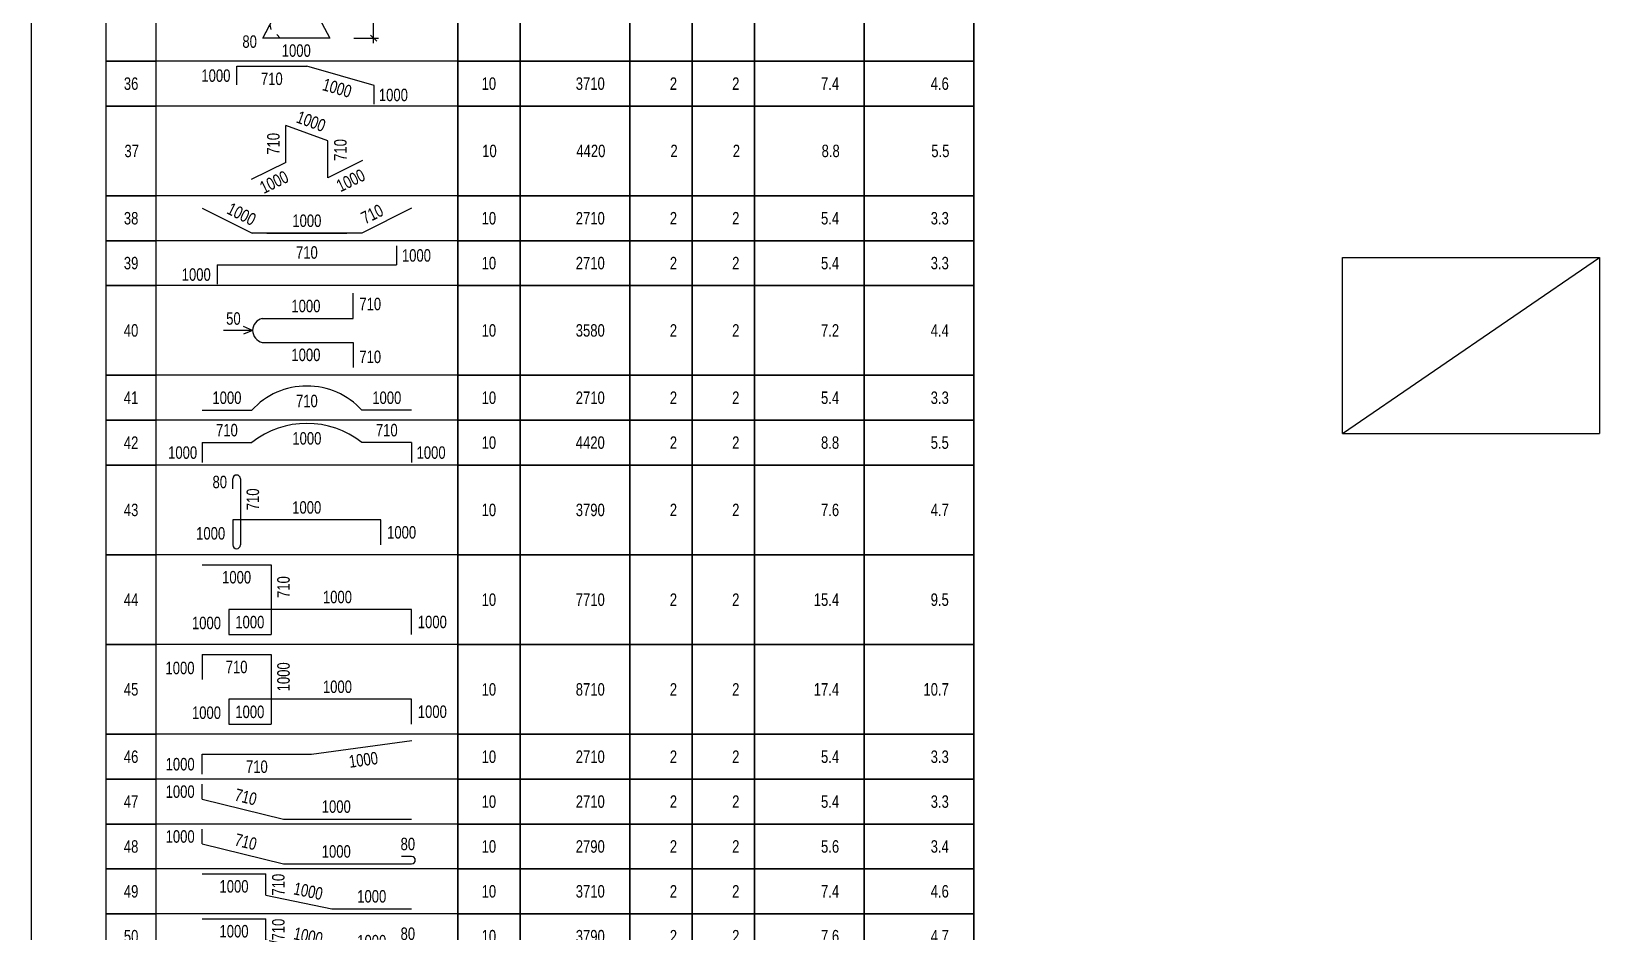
# Model space of a CAD drawing. Header units: millimetres. Extents: x -2123450 to -961021, y -260876 to 649159.
# Drawn here: x -1221121 to -1220806.5, y 631943.8 to 632124.4 of the extents above; entities that cross this region are included whole.
import ezdxf
from ezdxf.enums import TextEntityAlignment as Align

# ---------------------------------------------------------------- set-up
doc = ezdxf.new("R2010")
doc.units = ezdxf.units.MM
doc.header["$LTSCALE"] = 1000
doc.header["$MEASUREMENT"] = 0
doc.layers.get('0').update_dxf_attribs({"linetype": 'CONTINUOUS'})
for name, color, linetype in [('KCS_BORDER_TK', 2, 'CONTINUOUS'), ('KCS_DIM', 1, 'CONTINUOUS'), ('KCS_STEEL', 4, 'CONTINUOUS'), ('KCS_TEXT_TK', 2, 'CONTINUOUS'), ('KCS_THONGKE', 5, 'CONTINUOUS')]:
    doc.layers.add(name, color=color, linetype=linetype)
doc.styles.add('KCS_SMTEXT', font='arial.ttf', dxfattribs={"width": 0.7})

# ---------------------------------------------------------------- blocks, each defined once
blk = doc.blocks.new('TK_36')
at = {"layer": 'KCS_DIM'}
for p, q in [((49.69, 17.39), (54.63, 17.39)), ((53.64, 3.63), (53.64, 18.39)), ((49.69, 4.63), (54.63, 4.63))]:
    blk.add_line(p, q, dxfattribs=at)
at = {"layer": 'KCS_DIM', "color": 2}
for p, q in [((54.25, 16.77), (53.02, 18)), ((54.25, 4.02), (53.02, 5.25))]:
    blk.add_line(p, q, dxfattribs=at)
at = {"layer": 'KCS_STEEL'}
for p, q in [((31.41, 4.63), (38.09, 17.39)), ((38.09, 17.39), (44.86, 4.63)), ((31.41, 4.63), (32.79, 7.27)), ((32.79, 7.27), (33.05, 6.38)), ((34.88, 4.63), (31.41, 4.63)), ((44.86, 4.63), (31.41, 4.63)), ((34.88, 4.63), (34.25, 5.36))]:
    blk.add_line(p, q, dxfattribs=at)
at = {"layer": 'KCS_TEXT_TK'}
for p, q in [((-15, 0), (-15, 18)), ((0, 0), (0, 18)), ((10, 0), (10, 18)), ((70.5, 0), (70.5, 18)), ((83, 0), (83, 18)), ((105, 0), (105, 18)), ((117.5, 0), (117.5, 18)), ((130, 0), (130, 18)), ((152, 0), (152, 18)), ((174, 0), (174, 18))]:
    blk.add_line(p, q, dxfattribs=at)
at = {"layer": 'KCS_THONGKE'}
blk.add_line((174, 0), (0, 0), dxfattribs=at)
at = {"layer": 'KCS_TEXT_TK', "style": 'KCS_SMTEXT', "width": 0.75}
for rotation, p in [(62.3365, (32.54, 12.17)), (297.6635, (43.65, 12.17))]:
    blk.add_attdef('L2', text='', height=2.5, rotation=rotation, dxfattribs=at).set_placement(p, align=Align.MIDDLE)
for tag, p in [('SH', (5, 9)), ('DK', (76.75, 9)), ('L1', (38.14, 2.13))]:
    blk.add_attdef(tag, text='', height=2.5, dxfattribs=at).set_placement(p, align=Align.MIDDLE)
blk.add_attdef('H', text='', height=2.5, rotation=90, dxfattribs=at).set_placement((51.14, 11.01), align=Align.MIDDLE_CENTER)
for tag, p in [('DAI', (100, 9)), ('SL1', (114.5, 9)), ('SLA', (127, 9)), ('DT', (147, 9)), ('TL', (169, 9)), ('M', (30.23, 3.93))]:
    blk.add_attdef(tag, text='', height=2.5, dxfattribs=at).set_placement(p, align=Align.MIDDLE_RIGHT)
blk = doc.blocks.new('TK_37')
at = {"layer": 'KCS_STEEL'}
for p, q in [((26.19, 7.97), (40.25, 7.97)), ((26.19, 4.25), (26.19, 7.97)), ((53.76, 4.09), (40.25, 7.97)), ((53.76, 0.37), (53.76, 4.09))]:
    blk.add_line(p, q, dxfattribs=at)
at = {"layer": 'KCS_TEXT_TK'}
for p, q in [((-15, 0), (-15, 9)), ((0, 0), (0, 9)), ((10, 0), (10, 9)), ((70.5, 0), (70.5, 9)), ((83, 0), (83, 9)), ((105, 0), (105, 9)), ((117.5, 0), (117.5, 9)), ((130, 0), (130, 9)), ((152, 0), (152, 9)), ((174, 0), (174, 9))]:
    blk.add_line(p, q, dxfattribs=at)
at = {"layer": 'KCS_THONGKE'}
blk.add_line((174, 0), (0, 0), dxfattribs=at)
at = {"layer": 'KCS_TEXT_TK', "style": 'KCS_SMTEXT', "width": 0.75}
for tag, p in [('L1', (24.92, 6.11)), ('DAI', (100, 4.5)), ('SL1', (114.5, 4.5)), ('SLA', (127, 4.5)), ('DT', (147, 4.5)), ('TL', (169, 4.5))]:
    blk.add_attdef(tag, text='', height=2.5, dxfattribs=at).set_placement(p, align=Align.MIDDLE_RIGHT)
for tag, rotation, p in [('L2', 360, (33.22, 5.47)), ('L3', 343.9686, (46.32, 3.63))]:
    blk.add_attdef(tag, text='', height=2.5, rotation=rotation, dxfattribs=at).set_placement(p, align=Align.MIDDLE)
for tag, p in [('SH', (5, 4.5)), ('DK', (76.75, 4.5))]:
    blk.add_attdef(tag, text='', height=2.5, dxfattribs=at).set_placement(p, align=Align.MIDDLE)
blk.add_attdef('L4', text='', height=2.5, dxfattribs=at).set_placement((54.69, 2.23), align=Align.MIDDLE_LEFT)
blk = doc.blocks.new('TK_38')
at = {"layer": 'KCS_STEEL'}
for p, q in [((36.03, 6.71), (36.03, 14.13)), ((44.47, 11.05), (36.03, 14.13)), ((44.47, 3.63), (44.47, 11.05)), ((36.03, 6.71), (29.09, 3.29)), ((51.41, 7.05), (44.47, 3.63))]:
    blk.add_line(p, q, dxfattribs=at)
at = {"layer": 'KCS_TEXT_TK'}
for p, q in [((-15, 0), (-15, 18)), ((0, 0), (0, 18)), ((10, 0), (10, 18)), ((70.5, 0), (70.5, 18)), ((83, 0), (83, 18)), ((105, 0), (105, 18)), ((117.5, 0), (117.5, 18)), ((130, 0), (130, 18)), ((152, 0), (152, 18)), ((174, 0), (174, 18))]:
    blk.add_line(p, q, dxfattribs=at)
at = {"layer": 'KCS_THONGKE'}
blk.add_line((174, 0), (0, 0), dxfattribs=at)
at = {"layer": 'KCS_TEXT_TK', "style": 'KCS_SMTEXT', "width": 0.75}
for tag, rotation, p in [('L3', 339.9293, (41.11, 14.94)), ('L2', 90, (33.53, 10.42)), ('L2', 90, (46.97, 9.19)), ('L1', 26.2498, (33.67, 2.76)), ('L1', 26.2498, (49.04, 3.1))]:
    blk.add_attdef(tag, text='', height=2.5, rotation=rotation, dxfattribs=at).set_placement(p, align=Align.MIDDLE)
for tag, p in [('SH', (5.12, 9)), ('DK', (76.87, 9))]:
    blk.add_attdef(tag, text='', height=2.5, dxfattribs=at).set_placement(p, align=Align.MIDDLE)
for tag, p in [('DAI', (100.12, 9)), ('SL1', (114.62, 9)), ('SLA', (127.12, 9)), ('DT', (147.12, 9)), ('TL', (169.12, 9))]:
    blk.add_attdef(tag, text='', height=2.5, dxfattribs=at).set_placement(p, align=Align.MIDDLE_RIGHT)
blk = doc.blocks.new('TK_39')
at = {"layer": 'KCS_STEEL'}
for p, q in [((19.25, 6.5), (29.25, 1.5)), ((61.25, 6.5), (51.25, 1.5)), ((51.25, 1.5), (29.25, 1.5)), ((32.25, 1.5), (48.25, 1.5))]:
    blk.add_line(p, q, dxfattribs=at)
at = {"layer": 'KCS_TEXT_TK'}
for p, q in [((-15, 0), (-15, 9)), ((0, 0), (0, 9)), ((10, 0), (10, 9)), ((70.5, 0), (70.5, 9)), ((83, 0), (83, 9)), ((105, 0), (105, 9)), ((117.5, 0), (117.5, 9)), ((130, 0), (130, 9)), ((152, 0), (152, 9)), ((174, 0), (174, 9))]:
    blk.add_line(p, q, dxfattribs=at)
at = {"layer": 'KCS_THONGKE'}
blk.add_line((174, 0), (0, 0), dxfattribs=at)
at = {"layer": 'KCS_TEXT_TK', "style": 'KCS_SMTEXT', "width": 0.75}
for tag, rotation, p in [('L1', 333.4352, (27.16, 5.34)), ('L3', 26.5648, (53.35, 5.34))]:
    blk.add_attdef(tag, text='', height=2.5, rotation=rotation, dxfattribs=at).set_placement(p, align=Align.MIDDLE)
for tag, p in [('SH', (5, 4.5)), ('L2', (40.34, 4)), ('DK', (76.75, 4.5))]:
    blk.add_attdef(tag, text='', height=2.5, dxfattribs=at).set_placement(p, align=Align.MIDDLE)
for tag, p in [('DAI', (100, 4.5)), ('SL1', (114.5, 4.5)), ('SLA', (127, 4.5)), ('DT', (147, 4.5)), ('TL', (169, 4.5))]:
    blk.add_attdef(tag, text='', height=2.5, dxfattribs=at).set_placement(p, align=Align.MIDDLE_RIGHT)
blk = doc.blocks.new('TK_40')
at = {"layer": 'KCS_STEEL'}
for p, q in [((58.25, 7.96), (58.25, 4.13)), ((22.25, 4.13), (58.25, 4.13)), ((22.25, 4.13), (22.25, 0.3))]:
    blk.add_line(p, q, dxfattribs=at)
at = {"layer": 'KCS_TEXT_TK'}
for p, q in [((-15, 0), (-15, 9)), ((0, 0), (0, 9)), ((10, 0), (10, 9)), ((70.5, 0), (70.5, 9)), ((83, 0), (83, 9)), ((105, 0), (105, 9)), ((117.5, 0), (117.5, 9)), ((130, 0), (130, 9)), ((152, 0), (152, 9)), ((174, 0), (174, 9))]:
    blk.add_line(p, q, dxfattribs=at)
at = {"layer": 'KCS_THONGKE'}
blk.add_line((174, 0), (0, 0), dxfattribs=at)
at = {"layer": 'KCS_TEXT_TK', "style": 'KCS_SMTEXT', "width": 0.75}
for tag, p in [('L2', (40.25, 6.63)), ('SH', (5, 4.5)), ('DK', (76.75, 4.5))]:
    blk.add_attdef(tag, text='', height=2.5, dxfattribs=at).set_placement(p, align=Align.MIDDLE)
blk.add_attdef('L3', text='', height=2.5, dxfattribs=at).set_placement((59.31, 6.04), align=Align.MIDDLE_LEFT)
for tag, p in [('L1', (20.98, 2.21)), ('DAI', (100, 4.5)), ('SL1', (114.5, 4.5)), ('SLA', (127, 4.5)), ('DT', (147, 4.5)), ('TL', (169, 4.5))]:
    blk.add_attdef(tag, text='', height=2.5, dxfattribs=at).set_placement(p, align=Align.MIDDLE_RIGHT)
blk = doc.blocks.new('TK_41')
at = {"layer": 'KCS_DIM'}
for q in [(27.55, 9.76), (23.56, 9), (27.55, 8.24)]:
    blk.add_line((29.37, 9), q, dxfattribs=at)
at = {"layer": 'KCS_STEEL'}
for p, q in [((49.56, 11.4), (49.56, 16.46)), ((31.31, 11.4), (49.56, 11.4)), ((31.31, 6.6), (49.56, 6.6)), ((49.56, 6.6), (49.56, 1.54))]:
    blk.add_line(p, q, dxfattribs=at)
blk.add_arc((31.83, 9), 2.45, 102.1388, 257.8612, dxfattribs=at)
at = {"layer": 'KCS_TEXT_TK'}
for p, q in [((-15, 0), (-15, 18)), ((0, 0), (0, 18)), ((10, 0), (10, 18)), ((70.5, 0), (70.5, 18)), ((83, 0), (83, 18)), ((105, 0), (105, 18)), ((117.5, 0), (117.5, 18)), ((130, 0), (130, 18)), ((152, 0), (152, 18)), ((174, 0), (174, 18))]:
    blk.add_line(p, q, dxfattribs=at)
at = {"layer": 'KCS_THONGKE'}
blk.add_line((174, 0), (0, 0), dxfattribs=at)
at = {"layer": 'KCS_TEXT_TK', "style": 'KCS_SMTEXT', "width": 0.75}
for tag, p in [('R', (25.52, 11.39)), ('L1', (40.06, 13.9)), ('SH', (5, 9)), ('DK', (76.75, 9)), ('L1', (40.06, 4.1))]:
    blk.add_attdef(tag, text='', height=2.5, dxfattribs=at).set_placement(p, align=Align.MIDDLE)
for p in [(50.77, 14.3), (50.77, 3.7)]:
    blk.add_attdef('L2', text='', height=2.5, dxfattribs=at).set_placement(p, align=Align.MIDDLE_LEFT)
for tag, p in [('DAI', (100, 9)), ('SL1', (114.5, 9)), ('SLA', (127, 9)), ('DT', (147, 9)), ('TL', (169, 9))]:
    blk.add_attdef(tag, text='', height=2.5, dxfattribs=at).set_placement(p, align=Align.MIDDLE_RIGHT)
blk = doc.blocks.new('TK_42')
at = {"layer": 'KCS_STEEL'}
for p, q in [((19.25, 2), (29.2, 2)), ((61.25, 2), (51.3, 2))]:
    blk.add_line(p, q, dxfattribs=at)
blk.add_arc((40.25, -8.17), 15.02, 42.6248, 137.3752, dxfattribs=at)
at = {"layer": 'KCS_TEXT_TK'}
for p, q in [((-15, 0), (-15, 9)), ((0, 0), (0, 9)), ((10, 0), (10, 9)), ((70.5, 0), (70.5, 9)), ((83, 0), (83, 9)), ((105, 0), (105, 9)), ((117.5, 0), (117.5, 9)), ((130, 0), (130, 9)), ((152, 0), (152, 9)), ((174, 0), (174, 9))]:
    blk.add_line(p, q, dxfattribs=at)
at = {"layer": 'KCS_THONGKE'}
blk.add_line((174, 0), (0, 0), dxfattribs=at)
at = {"layer": 'KCS_TEXT_TK', "style": 'KCS_SMTEXT', "width": 0.75}
for tag, p in [('SH', (5, 4.5)), ('L1', (24.22, 4.5)), ('L2', (40.25, 3.85)), ('L1', (56.28, 4.5)), ('DK', (76.75, 4.5))]:
    blk.add_attdef(tag, text='', height=2.5, dxfattribs=at).set_placement(p, align=Align.MIDDLE)
for tag, p in [('DAI', (100, 4.5)), ('SL1', (114.5, 4.5)), ('SLA', (127, 4.5)), ('DT', (147, 4.5)), ('TL', (169, 4.5))]:
    blk.add_attdef(tag, text='', height=2.5, dxfattribs=at).set_placement(p, align=Align.MIDDLE_RIGHT)
blk = doc.blocks.new('TK_43')
at = {"layer": 'KCS_STEEL'}
for p, q in [((19.25, 4.5), (29.2, 4.5)), ((19.25, 4.5), (19.25, 0.5)), ((61.25, 4.5), (51.3, 4.5)), ((61.25, 4.5), (61.25, 0.5))]:
    blk.add_line(p, q, dxfattribs=at)
blk.add_arc((40.25, -9.45), 17.8, 51.5992, 128.4008, dxfattribs=at)
at = {"layer": 'KCS_TEXT_TK'}
for p, q in [((-15, 0), (-15, 9)), ((0, 0), (0, 9)), ((10, 0), (10, 9)), ((70.5, 0), (70.5, 9)), ((83, 0), (83, 9)), ((105, 0), (105, 9)), ((117.5, 0), (117.5, 9)), ((130, 0), (130, 9)), ((152, 0), (152, 9)), ((174, 0), (174, 9))]:
    blk.add_line(p, q, dxfattribs=at)
at = {"layer": 'KCS_THONGKE'}
blk.add_line((174, 0), (0, 0), dxfattribs=at)
at = {"layer": 'KCS_TEXT_TK', "style": 'KCS_SMTEXT', "width": 0.75}
for tag, p in [('L2', (24.22, 7)), ('L3', (40.25, 5.35)), ('L2', (56.28, 7)), ('SH', (5, 4.5)), ('DK', (76.75, 4.5))]:
    blk.add_attdef(tag, text='', height=2.5, dxfattribs=at).set_placement(p, align=Align.MIDDLE)
for tag, p in [('L1', (18.25, 2.5)), ('DAI', (100, 4.5)), ('SL1', (114.5, 4.5)), ('SLA', (127, 4.5)), ('DT', (147, 4.5)), ('TL', (169, 4.5))]:
    blk.add_attdef(tag, text='', height=2.5, dxfattribs=at).set_placement(p, align=Align.MIDDLE_RIGHT)
blk.add_attdef('L1', text='', height=2.5, dxfattribs=at).set_placement((62.25, 2.5), align=Align.MIDDLE_LEFT)
blk = doc.blocks.new('TK_44')
at = {"layer": 'KCS_STEEL'}
for p, q in [((25.41, 13.25), (25.41, 15.25)), ((26.91, 15.25), (26.91, 1.97)), ((55.09, 7), (25.41, 7)), ((25.41, 7), (25.41, 1.97)), ((55.09, 2), (55.09, 7))]:
    blk.add_line(p, q, dxfattribs=at)
for centre, start, end in [((26.16, 15.25), 0, 180), ((26.16, 1.97), 180, 0)]:
    blk.add_arc(centre, 0.75, start, end, dxfattribs=at)
at = {"layer": 'KCS_TEXT_TK'}
for p, q in [((-15, 0), (-15, 18)), ((0, 0), (0, 18)), ((10, 0), (10, 18)), ((70.5, 0), (70.5, 18)), ((83, 0), (83, 18)), ((105, 0), (105, 18)), ((117.5, 0), (117.5, 18)), ((130, 0), (130, 18)), ((152, 0), (152, 18)), ((174, 0), (174, 18))]:
    blk.add_line(p, q, dxfattribs=at)
at = {"layer": 'KCS_THONGKE'}
blk.add_line((174, 0), (0, 0), dxfattribs=at)
at = {"layer": 'KCS_TEXT_TK', "style": 'KCS_SMTEXT', "width": 0.75}
for tag, p in [('M', (24.24, 14.6)), ('DAI', (100, 9)), ('SL1', (114.5, 9)), ('SLA', (127, 9)), ('DT', (147, 9)), ('TL', (169, 9)), ('L1', (23.87, 4.3))]:
    blk.add_attdef(tag, text='', height=2.5, dxfattribs=at).set_placement(p, align=Align.MIDDLE_RIGHT)
for tag, p in [('SH', (5, 9)), ('L3', (40.22, 9.5)), ('DK', (76.75, 9))]:
    blk.add_attdef(tag, text='', height=2.5, dxfattribs=at).set_placement(p, align=Align.MIDDLE)
blk.add_attdef('L2', text='', height=2.5, rotation=90, dxfattribs=at).set_placement((29.41, 11.12), align=Align.MIDDLE)
blk.add_attdef('L4', text='', height=2.5, dxfattribs=at).set_placement((56.34, 4.5), align=Align.MIDDLE_LEFT)
blk = doc.blocks.new('TK_45')
at = {"layer": 'KCS_STEEL'}
for p, q in [((19.25, 16), (33.06, 16)), ((33.06, 16), (33.06, 2)), ((61.25, 7.03), (24.57, 7.03)), ((24.57, 7.03), (24.57, 2)), ((61.25, 2.03), (61.25, 7.03)), ((24.57, 2), (33.06, 2))]:
    blk.add_line(p, q, dxfattribs=at)
at = {"layer": 'KCS_TEXT_TK'}
for p, q in [((-15, 0), (-15, 18)), ((0, 0), (0, 18)), ((10, 0), (10, 18)), ((70.5, 0), (70.5, 18)), ((83, 0), (83, 18)), ((105, 0), (105, 18)), ((117.5, 0), (117.5, 18)), ((130, 0), (130, 18)), ((152, 0), (152, 18)), ((174, 0), (174, 18))]:
    blk.add_line(p, q, dxfattribs=at)
at = {"layer": 'KCS_THONGKE'}
blk.add_line((174, 0), (0, 0), dxfattribs=at)
at = {"layer": 'KCS_TEXT_TK', "style": 'KCS_SMTEXT', "width": 0.75}
for tag, p in [('L1', (26.16, 13.5)), ('SH', (5, 9)), ('L5', (46.38, 9.53)), ('DK', (76.75, 9)), ('L4', (28.81, 4.5))]:
    blk.add_attdef(tag, text='', height=2.5, dxfattribs=at).set_placement(p, align=Align.MIDDLE)
blk.add_attdef('L2', text='', height=2.5, rotation=90, dxfattribs=at).set_placement((35.56, 11.52), align=Align.MIDDLE)
for tag, p in [('DAI', (100, 9)), ('SL1', (114.5, 9)), ('SLA', (127, 9)), ('DT', (147, 9)), ('TL', (169, 9)), ('L3', (23.03, 4.33))]:
    blk.add_attdef(tag, text='', height=2.5, dxfattribs=at).set_placement(p, align=Align.MIDDLE_RIGHT)
blk.add_attdef('L6', text='', height=2.5, dxfattribs=at).set_placement((62.5, 4.53), align=Align.MIDDLE_LEFT)
blk = doc.blocks.new('TK_46')
at = {"layer": 'KCS_STEEL'}
for p, q in [((19.25, 16), (19.25, 10.97)), ((19.25, 16), (33.06, 16)), ((33.06, 16), (33.06, 2)), ((61.25, 7.03), (24.57, 7.03)), ((24.57, 7.03), (24.57, 2)), ((61.25, 2.03), (61.25, 7.03)), ((24.57, 2), (33.06, 2))]:
    blk.add_line(p, q, dxfattribs=at)
at = {"layer": 'KCS_TEXT_TK'}
for p, q in [((-15, 0), (-15, 18)), ((0, 0), (0, 18)), ((10, 0), (10, 18)), ((70.5, 0), (70.5, 18)), ((83, 0), (83, 18)), ((105, 0), (105, 18)), ((117.5, 0), (117.5, 18)), ((130, 0), (130, 18)), ((152, 0), (152, 18)), ((174, 0), (174, 18))]:
    blk.add_line(p, q, dxfattribs=at)
at = {"layer": 'KCS_THONGKE'}
blk.add_line((174, 0), (0, 0), dxfattribs=at)
at = {"layer": 'KCS_TEXT_TK', "style": 'KCS_SMTEXT', "width": 0.75}
for tag, p in [('L1', (17.72, 13.3)), ('DAI', (100, 9)), ('SL1', (114.5, 9)), ('SLA', (127, 9)), ('DT', (147, 9)), ('TL', (169, 9)), ('L4', (23.03, 4.33))]:
    blk.add_attdef(tag, text='', height=2.5, dxfattribs=at).set_placement(p, align=Align.MIDDLE_RIGHT)
for tag, p in [('L2', (26.16, 13.5)), ('SH', (5, 9)), ('L6', (46.38, 9.53)), ('DK', (76.75, 9)), ('L5', (28.81, 4.5))]:
    blk.add_attdef(tag, text='', height=2.5, dxfattribs=at).set_placement(p, align=Align.MIDDLE)
blk.add_attdef('L3', text='', height=2.5, rotation=90, dxfattribs=at).set_placement((35.56, 11.52), align=Align.MIDDLE)
blk.add_attdef('L7', text='', height=2.5, dxfattribs=at).set_placement((62.5, 4.53), align=Align.MIDDLE_LEFT)
blk = doc.blocks.new('TK_47')
at = {"layer": 'KCS_STEEL'}
for p, q in [((41.19, 5), (61.31, 7.76)), ((19.25, 5), (41.19, 5)), ((19.25, 1), (19.25, 5))]:
    blk.add_line(p, q, dxfattribs=at)
at = {"layer": 'KCS_TEXT_TK'}
for p, q in [((-15, 0), (-15, 9)), ((0, 0), (0, 9)), ((10, 0), (10, 9)), ((70.5, 0), (70.5, 9)), ((83, 0), (83, 9)), ((105, 0), (105, 9)), ((117.5, 0), (117.5, 9)), ((130, 0), (130, 9)), ((152, 0), (152, 9)), ((174, 0), (174, 9))]:
    blk.add_line(p, q, dxfattribs=at)
at = {"layer": 'KCS_THONGKE'}
blk.add_line((174, 0), (0, 0), dxfattribs=at)
at = {"layer": 'KCS_TEXT_TK', "style": 'KCS_SMTEXT', "width": 0.75}
for tag, p in [('SH', (5, 4.5)), ('L2', (30.22, 2.5)), ('DK', (76.75, 4.5))]:
    blk.add_attdef(tag, text='', height=2.5, dxfattribs=at).set_placement(p, align=Align.MIDDLE)
for tag, p in [('L1', (17.75, 3)), ('DAI', (100, 4.5)), ('SL1', (114.5, 4.5)), ('SLA', (127, 4.5)), ('DT', (147, 4.5)), ('TL', (169, 4.5))]:
    blk.add_attdef(tag, text='', height=2.5, dxfattribs=at).set_placement(p, align=Align.MIDDLE_RIGHT)
blk.add_attdef('L3', text='', height=2.5, rotation=7.8123, dxfattribs=at).set_placement((51.59, 3.9), align=Align.MIDDLE)
blk = doc.blocks.new('TK_48')
at = {"layer": 'KCS_STEEL'}
for p, q in [((19.25, 5), (19.25, 8)), ((19.25, 5), (35.58, 1)), ((35.58, 1), (61.25, 1))]:
    blk.add_line(p, q, dxfattribs=at)
at = {"layer": 'KCS_TEXT_TK'}
for p, q in [((-15, 0), (-15, 9)), ((0, 0), (0, 9)), ((10, 0), (10, 9)), ((70.5, 0), (70.5, 9)), ((83, 0), (83, 9)), ((105, 0), (105, 9)), ((117.5, 0), (117.5, 9)), ((130, 0), (130, 9)), ((152, 0), (152, 9)), ((174, 0), (174, 9))]:
    blk.add_line(p, q, dxfattribs=at)
at = {"layer": 'KCS_THONGKE'}
blk.add_line((174, 0), (0, 0), dxfattribs=at)
at = {"layer": 'KCS_TEXT_TK', "style": 'KCS_SMTEXT', "width": 0.75}
for tag, p in [('L1', (17.75, 6.5)), ('DAI', (100, 4.5)), ('SL1', (114.5, 4.5)), ('SLA', (127, 4.5)), ('DT', (147, 4.5)), ('TL', (169, 4.5))]:
    blk.add_attdef(tag, text='', height=2.5, dxfattribs=at).set_placement(p, align=Align.MIDDLE_RIGHT)
blk.add_attdef('L2', text='', height=2.5, rotation=346.2404, dxfattribs=at).set_placement((28.01, 5.43), align=Align.MIDDLE)
for tag, p in [('SH', (5, 4.5)), ('L3', (46.15, 3.5)), ('DK', (76.75, 4.5))]:
    blk.add_attdef(tag, text='', height=2.5, dxfattribs=at).set_placement(p, align=Align.MIDDLE)
blk = doc.blocks.new('TK_49')
at = {"layer": 'KCS_STEEL'}
for p, q in [((19.25, 5), (19.25, 8)), ((19.25, 5), (35.58, 1)), ((35.58, 1), (61.25, 1)), ((61.25, 2.5), (59.25, 2.5))]:
    blk.add_line(p, q, dxfattribs=at)
blk.add_arc((61.25, 1.75), 0.75, 270, 90, dxfattribs=at)
at = {"layer": 'KCS_TEXT_TK'}
for p, q in [((-15, 0), (-15, 9)), ((0, 0), (0, 9)), ((10, 0), (10, 9)), ((70.5, 0), (70.5, 9)), ((83, 0), (83, 9)), ((105, 0), (105, 9)), ((117.5, 0), (117.5, 9)), ((130, 0), (130, 9)), ((152, 0), (152, 9)), ((174, 0), (174, 9))]:
    blk.add_line(p, q, dxfattribs=at)
at = {"layer": 'KCS_THONGKE'}
blk.add_line((174, 0), (0, 0), dxfattribs=at)
at = {"layer": 'KCS_TEXT_TK', "style": 'KCS_SMTEXT', "width": 0.75}
for tag, p in [('L1', (17.75, 6.5)), ('DAI', (100, 4.5)), ('SL1', (114.5, 4.5)), ('SLA', (127, 4.5)), ('DT', (147, 4.5)), ('TL', (169, 4.5))]:
    blk.add_attdef(tag, text='', height=2.5, dxfattribs=at).set_placement(p, align=Align.MIDDLE_RIGHT)
blk.add_attdef('L2', text='', height=2.5, rotation=346.2404, dxfattribs=at).set_placement((28.01, 5.43), align=Align.MIDDLE)
for tag, p in [('SH', (5, 4.5)), ('L3', (46.15, 3.5)), ('M', (60.5, 5)), ('DK', (76.75, 4.5))]:
    blk.add_attdef(tag, text='', height=2.5, dxfattribs=at).set_placement(p, align=Align.MIDDLE)
blk = doc.blocks.new('TK_50')
at = {"layer": 'KCS_STEEL'}
for p, q in [((19.25, 8), (32.04, 8)), ((32.04, 3.76), (32.04, 8)), ((32.04, 3.76), (45.28, 1)), ((45.28, 1), (61.25, 1))]:
    blk.add_line(p, q, dxfattribs=at)
at = {"layer": 'KCS_TEXT_TK'}
for p, q in [((-15, 0), (-15, 9)), ((0, 0), (0, 9)), ((10, 0), (10, 9)), ((70.5, 0), (70.5, 9)), ((83, 0), (83, 9)), ((105, 0), (105, 9)), ((117.5, 0), (117.5, 9)), ((130, 0), (130, 9)), ((152, 0), (152, 9)), ((174, 0), (174, 9))]:
    blk.add_line(p, q, dxfattribs=at)
at = {"layer": 'KCS_THONGKE'}
blk.add_line((174, 0), (0, 0), dxfattribs=at)
at = {"layer": 'KCS_TEXT_TK', "style": 'KCS_SMTEXT', "width": 0.75}
for tag, p in [('L1', (25.64, 5.5)), ('SH', (5, 4.5)), ('L4', (53.26, 3.5)), ('DK', (76.75, 4.5))]:
    blk.add_attdef(tag, text='', height=2.5, dxfattribs=at).set_placement(p, align=Align.MIDDLE)
blk.add_attdef('L2', text='', height=2.5, rotation=90, dxfattribs=at).set_placement((34.52, 5.83), align=Align.MIDDLE)
blk.add_attdef('L3', text='', height=2.5, rotation=348.2096, dxfattribs=at).set_placement((37.68, 5.14), align=Align.MIDDLE_LEFT)
for tag, p in [('DAI', (100, 4.5)), ('SL1', (114.5, 4.5)), ('SLA', (127, 4.5)), ('DT', (147, 4.5)), ('TL', (169, 4.5))]:
    blk.add_attdef(tag, text='', height=2.5, dxfattribs=at).set_placement(p, align=Align.MIDDLE_RIGHT)
blk = doc.blocks.new('TK_51')
at = {"layer": 'KCS_STEEL'}
for p, q in [((19.25, 8), (32.04, 8)), ((32.04, 3.76), (32.04, 8)), ((32.04, 3.76), (45.28, 1)), ((45.28, 1), (61.25, 1)), ((61.25, 2.5), (59.25, 2.5))]:
    blk.add_line(p, q, dxfattribs=at)
blk.add_arc((61.25, 1.75), 0.75, 270, 90, dxfattribs=at)
at = {"layer": 'KCS_TEXT_TK'}
for p, q in [((-15, 0), (-15, 9)), ((0, 0), (0, 9)), ((10, 0), (10, 9)), ((70.5, 0), (70.5, 9)), ((83, 0), (83, 9)), ((105, 0), (105, 9)), ((117.5, 0), (117.5, 9)), ((130, 0), (130, 9)), ((152, 0), (152, 9)), ((174, 0), (174, 9))]:
    blk.add_line(p, q, dxfattribs=at)
at = {"layer": 'KCS_THONGKE'}
blk.add_line((174, 0), (0, 0), dxfattribs=at)
at = {"layer": 'KCS_TEXT_TK', "style": 'KCS_SMTEXT', "width": 0.75}
for tag, p in [('L1', (25.64, 5.5)), ('SH', (5, 4.5)), ('L4', (53.26, 3.5)), ('M', (60.5, 5)), ('DK', (76.75, 4.5))]:
    blk.add_attdef(tag, text='', height=2.5, dxfattribs=at).set_placement(p, align=Align.MIDDLE)
blk.add_attdef('L2', text='', height=2.5, rotation=90, dxfattribs=at).set_placement((34.52, 5.83), align=Align.MIDDLE)
blk.add_attdef('L3', text='', height=2.5, rotation=348.2096, dxfattribs=at).set_placement((37.68, 5.14), align=Align.MIDDLE_LEFT)
for tag, p in [('DAI', (100, 4.5)), ('SL1', (114.5, 4.5)), ('SLA', (127, 4.5)), ('DT', (147, 4.5)), ('TL', (169, 4.5))]:
    blk.add_attdef(tag, text='', height=2.5, dxfattribs=at).set_placement(p, align=Align.MIDDLE_RIGHT)
blk = doc.blocks.new('Thongke_Style')
at = {"layer": 'KCS_BORDER_TK'}
blk.add_line((0, -35.34), (51.56, -35.34), dxfattribs=at)
at = {"layer": 'KCS_DIM'}
blk.add_line((0, -35.34), (0, 0), dxfattribs=at)
at = {"layer": 'KCS_STEEL'}
blk.add_line((0, 0), (51.56, 0), dxfattribs=at)
at = {"layer": 'KCS_TEXT_TK'}
blk.add_line((51.56, 0), (51.56, -35.34), dxfattribs=at)
at = {"layer": 'KCS_THONGKE'}
blk.add_line((0, -35.34), (51.56, 0), dxfattribs=at)

msp = doc.modelspace()

# ---------------------------------------------------------------- linework, layer by layer
at = {"layer": 'KCS_TEXT_TK', "color": 38}
for p, q in [((-1221120.97, 631776.4), (-1221120.97, 632487.4)), ((-1221105.97, 631776.4), (-1221105.97, 632487.4)), ((-1221095.97, 631776.4), (-1221095.97, 632487.4)), ((-1221035.47, 632487.4), (-1221035.47, 631776.4)), ((-1221022.97, 632487.4), (-1221022.97, 631776.4)), ((-1221000.97, 632487.4), (-1221000.97, 631776.4)), ((-1220988.47, 632487.4), (-1220988.47, 631776.4)), ((-1220975.97, 632487.4), (-1220975.97, 631776.4)), ((-1220953.97, 632487.4), (-1220953.97, 631776.4)), ((-1220931.97, 632487.4), (-1220931.97, 631776.4))]:
    msp.add_line(p, q, dxfattribs=at)
at = {"layer": 'KCS_THONGKE', "color": 38}
for p, q in [((-1221105.97, 632118.4), (-1221095.97, 632118.4)), ((-1221035.47, 632118.4), (-1220931.97, 632118.4)), ((-1221105.97, 632109.4), (-1221095.97, 632109.4)), ((-1221035.47, 632109.4), (-1220931.97, 632109.4)), ((-1221105.97, 632091.4), (-1221095.97, 632091.4)), ((-1221035.47, 632091.4), (-1220931.97, 632091.4)), ((-1221105.97, 632082.4), (-1221095.97, 632082.4)), ((-1221035.47, 632082.4), (-1220931.97, 632082.4)), ((-1221105.97, 632073.4), (-1221095.97, 632073.4)), ((-1221035.47, 632073.4), (-1220931.97, 632073.4)), ((-1221105.97, 632055.4), (-1221095.97, 632055.4)), ((-1221035.47, 632055.4), (-1220931.97, 632055.4)), ((-1221105.97, 632046.4), (-1221095.97, 632046.4)), ((-1221035.47, 632046.4), (-1220931.97, 632046.4)), ((-1221105.97, 632037.4), (-1221095.97, 632037.4)), ((-1221035.47, 632037.4), (-1220931.97, 632037.4)), ((-1221105.97, 632019.4), (-1221095.97, 632019.4)), ((-1221105.97, 632019.4), (-1221095.97, 632019.4)), ((-1221035.47, 632019.4), (-1220931.97, 632019.4)), ((-1221035.47, 632019.4), (-1220931.97, 632019.4)), ((-1221105.97, 632001.4), (-1221095.97, 632001.4)), ((-1221105.97, 632001.4), (-1221095.97, 632001.4)), ((-1221035.47, 632001.4), (-1220931.97, 632001.4)), ((-1221035.47, 632001.4), (-1220931.97, 632001.4)), ((-1221105.97, 631983.4), (-1221095.97, 631983.4)), ((-1221105.97, 631983.4), (-1221095.97, 631983.4)), ((-1221035.47, 631983.4), (-1220931.97, 631983.4)), ((-1221035.47, 631983.4), (-1220931.97, 631983.4)), ((-1221105.97, 631974.4), (-1221095.97, 631974.4)), ((-1221035.47, 631974.4), (-1220931.97, 631974.4)), ((-1221105.97, 631965.4), (-1221095.97, 631965.4)), ((-1221035.47, 631965.4), (-1220931.97, 631965.4)), ((-1221105.97, 631956.4), (-1221095.97, 631956.4)), ((-1221035.47, 631956.4), (-1220931.97, 631956.4)), ((-1221105.97, 631947.4), (-1221095.97, 631947.4)), ((-1221035.47, 631947.4), (-1220931.97, 631947.4))]:
    msp.add_line(p, q, dxfattribs=at)

# ---------------------------------------------------------------- block references
ref = msp.add_blockref('TK_36', (-1221105.97, 632118.4))
ref.add_attrib('SH', '35', dxfattribs={"layer": 'KCS_TEXT_TK', "height": 2.5, "style": 'KCS_SMTEXT', "width": 0.75}).set_placement((-1221100.98, 632127.4), align=Align.MIDDLE)
ref.add_attrib('L2', '710', dxfattribs={"layer": 'KCS_TEXT_TK', "height": 2.5, "rotation": 62.3365, "style": 'KCS_SMTEXT', "width": 0.75}).set_placement((-1221073.44, 632130.57), align=Align.MIDDLE)
ref.add_attrib('M', '80', dxfattribs={"layer": 'KCS_TEXT_TK', "height": 2.5, "style": 'KCS_SMTEXT', "width": 0.75}).set_placement((-1221075.74, 632122.33), align=Align.MIDDLE_RIGHT)
ref.add_attrib('L1', '1000', dxfattribs={"layer": 'KCS_TEXT_TK', "height": 2.5, "style": 'KCS_SMTEXT', "width": 0.75}).set_placement((-1221067.84, 632120.53), align=Align.MIDDLE)
ref.add_attrib('L2', '710', dxfattribs={"layer": 'KCS_TEXT_TK', "height": 2.5, "rotation": 297.6635, "style": 'KCS_SMTEXT', "width": 0.75}).set_placement((-1221062.32, 632130.57), align=Align.MIDDLE)
ref.add_attrib('H', '500', dxfattribs={"layer": 'KCS_TEXT_TK', "height": 2.5, "rotation": 90, "style": 'KCS_SMTEXT', "width": 0.75}).set_placement((-1221054.83, 632129.41), align=Align.MIDDLE_CENTER)
ref.add_attrib('DK', '10', dxfattribs={"layer": 'KCS_TEXT_TK', "height": 2.5, "style": 'KCS_SMTEXT', "width": 0.75}).set_placement((-1221029.22, 632127.4), align=Align.MIDDLE)
ref.add_attrib('DAI', '2580', dxfattribs={"layer": 'KCS_TEXT_TK', "height": 2.5, "style": 'KCS_SMTEXT', "width": 0.75}).set_placement((-1221005.97, 632127.4), align=Align.MIDDLE_RIGHT)
ref.add_attrib('SL1', '2', dxfattribs={"layer": 'KCS_TEXT_TK', "height": 2.5, "style": 'KCS_SMTEXT', "width": 0.75}).set_placement((-1220991.47, 632127.4), align=Align.MIDDLE_RIGHT)
ref.add_attrib('SLA', '2', dxfattribs={"layer": 'KCS_TEXT_TK', "height": 2.5, "style": 'KCS_SMTEXT', "width": 0.75}).set_placement((-1220978.97, 632127.4), align=Align.MIDDLE_RIGHT)
ref.add_attrib('DT', '5.2', dxfattribs={"layer": 'KCS_TEXT_TK', "height": 2.5, "style": 'KCS_SMTEXT', "width": 0.75}).set_placement((-1220958.97, 632127.4), align=Align.MIDDLE_RIGHT)
ref.add_attrib('TL', '3.2', dxfattribs={"layer": 'KCS_TEXT_TK', "height": 2.5, "style": 'KCS_SMTEXT', "width": 0.75}).set_placement((-1220936.97, 632127.4), align=Align.MIDDLE_RIGHT)
for name, p, values in [('TK_37', (-1221105.97, 632109.4), {'SH': '36', 'L2': '710', 'L1': '1000', 'L3': '1000', 'L4': '1000', 'DK': '10', 'DAI': '3710', 'SL1': '2', 'SLA': '2', 'DT': '7.4', 'TL': '4.6'}), ('TK_40', (-1221105.97, 632073.4), {'SH': '39', 'L1': '1000', 'L3': '1000', 'L2': '710', 'DK': '10', 'DAI': '2710', 'SL1': '2', 'SLA': '2', 'DT': '5.4', 'TL': '3.3'}), ('TK_44', (-1221105.97, 632019.4), {'M': '80', 'L1': '1000', 'SH': '43', 'L2': '710', 'L4': '1000', 'L3': '1000', 'DK': '10', 'DAI': '3790', 'SL1': '2', 'SLA': '2', 'DT': '7.6', 'TL': '4.7'}), ('TK_45', (-1221105.97, 632001.4), {'L1': '1000', 'L4': '1000', 'L3': '1000', 'SH': '44', 'L6': '1000', 'L2': '710', 'L5': '1000', 'DK': '10', 'DAI': '7710', 'SL1': '2', 'SLA': '2', 'DT': '15.4', 'TL': '9.5'}), ('TK_46', (-1221105.97, 631983.4), {'L3': '1000', 'L2': '710', 'L1': '1000', 'L4': '1000', 'SH': '45', 'L5': '1000', 'L6': '1000', 'L7': '1000', 'DK': '10', 'DAI': '8710', 'SL1': '2', 'SLA': '2', 'DT': '17.4', 'TL': '10.7'}), ('TK_47', (-1221105.97, 631974.4), {'SH': '46', 'L1': '1000', 'DAI': '2710', 'L3': '1000', 'DK': '10', 'L2': '710', 'TL': '3.3', 'DT': '5.4', 'SLA': '2', 'SL1': '2'}), ('TK_48', (-1221105.97, 631965.4), {'SH': '47', 'L1': '1000', 'DAI': '2710', 'L3': '1000', 'L2': '710', 'DK': '10', 'SL1': '2', 'SLA': '2', 'DT': '5.4', 'TL': '3.3'}), ('TK_49', (-1221105.97, 631956.4), {'SH': '48', 'L1': '1000', 'DAI': '2790', 'L2': '710', 'M': '80', 'L3': '1000', 'DK': '10', 'SL1': '2', 'SLA': '2', 'DT': '5.6', 'TL': '3.4'}), ('TK_50', (-1221105.97, 631947.4), {'SH': '49', 'DAI': '3710', 'L3': '1000', 'L1': '1000', 'L2': '710', 'L4': '1000', 'DK': '10', 'SL1': '2', 'SLA': '2', 'DT': '7.4', 'TL': '4.6'}), ('TK_51', (-1221105.97, 631938.4), {'SH': '50', 'L2': '710', 'L1': '1000', 'L3': '1000', 'TL': '4.7', 'DT': '7.6', 'SLA': '2', 'SL1': '2', 'DK': '10', 'M': '80', 'DAI': '3790', 'L4': '1000'})]:
    msp.add_blockref(name, p).add_auto_attribs(values)
ref = msp.add_blockref('TK_38', (-1221105.97, 632091.4))
ref.add_attrib('SH', '37', dxfattribs={"layer": 'KCS_TEXT_TK', "height": 2.5, "style": 'KCS_SMTEXT', "width": 0.75}).set_placement((-1221100.85, 632100.4), align=Align.MIDDLE)
ref.add_attrib('L1', '1000', dxfattribs={"layer": 'KCS_TEXT_TK', "height": 2.5, "rotation": 26.2498, "style": 'KCS_SMTEXT', "width": 0.75}).set_placement((-1221072.3, 632094.16), align=Align.MIDDLE)
ref.add_attrib('L1', '1000', dxfattribs={"layer": 'KCS_TEXT_TK', "height": 2.5, "rotation": 26.2498, "style": 'KCS_SMTEXT', "width": 0.75}).set_placement((-1221056.93, 632094.5), align=Align.MIDDLE)
ref.add_attrib('L2', '710', dxfattribs={"layer": 'KCS_TEXT_TK', "height": 2.5, "rotation": 90, "style": 'KCS_SMTEXT', "width": 0.75}).set_placement((-1221059, 632100.59), align=Align.MIDDLE)
ref.add_attrib('L2', '710', dxfattribs={"layer": 'KCS_TEXT_TK', "height": 2.5, "rotation": 90, "style": 'KCS_SMTEXT', "width": 0.75}).set_placement((-1221072.44, 632101.82), align=Align.MIDDLE)
ref.add_attrib('DK', '10', dxfattribs={"layer": 'KCS_TEXT_TK', "height": 2.5, "style": 'KCS_SMTEXT', "width": 0.75}).set_placement((-1221029.1, 632100.4), align=Align.MIDDLE)
ref.add_attrib('DAI', '4420', dxfattribs={"layer": 'KCS_TEXT_TK', "height": 2.5, "style": 'KCS_SMTEXT', "width": 0.75}).set_placement((-1221005.85, 632100.4), align=Align.MIDDLE_RIGHT)
ref.add_attrib('SL1', '2', dxfattribs={"layer": 'KCS_TEXT_TK', "height": 2.5, "style": 'KCS_SMTEXT', "width": 0.75}).set_placement((-1220991.35, 632100.4), align=Align.MIDDLE_RIGHT)
ref.add_attrib('SLA', '2', dxfattribs={"layer": 'KCS_TEXT_TK', "height": 2.5, "style": 'KCS_SMTEXT', "width": 0.75}).set_placement((-1220978.85, 632100.4), align=Align.MIDDLE_RIGHT)
ref.add_attrib('DT', '8.8', dxfattribs={"layer": 'KCS_TEXT_TK', "height": 2.5, "style": 'KCS_SMTEXT', "width": 0.75}).set_placement((-1220958.85, 632100.4), align=Align.MIDDLE_RIGHT)
ref.add_attrib('TL', '5.5', dxfattribs={"layer": 'KCS_TEXT_TK', "height": 2.5, "style": 'KCS_SMTEXT', "width": 0.75}).set_placement((-1220936.85, 632100.4), align=Align.MIDDLE_RIGHT)
ref.add_attrib('L3', '1000', dxfattribs={"layer": 'KCS_TEXT_TK', "height": 2.5, "rotation": 339.9293, "style": 'KCS_SMTEXT', "width": 0.75}).set_placement((-1221064.86, 632106.34), align=Align.MIDDLE)
ref = msp.add_blockref('TK_39', (-1221105.97, 632082.4))
ref.add_attrib('SH', '38', dxfattribs={"layer": 'KCS_TEXT_TK', "height": 2.5, "style": 'KCS_SMTEXT', "width": 0.75}).set_placement((-1221100.97, 632086.9), align=Align.MIDDLE)
ref.add_attrib('L1', '1000', dxfattribs={"layer": 'KCS_TEXT_TK', "height": 2.5, "rotation": 333.4352, "style": 'KCS_SMTEXT', "width": 0.75}).set_placement((-1221078.81, 632087.74), align=Align.MIDDLE)
ref.add_attrib('L2', '710', dxfattribs={"layer": 'KCS_TEXT_TK', "height": 2.5, "rotation": 26.5648, "style": 'KCS_SMTEXT', "width": 0.75}).set_placement((-1221052.63, 632087.74), align=Align.MIDDLE)
ref.add_attrib('L3', '1000', dxfattribs={"layer": 'KCS_TEXT_TK', "height": 2.5, "style": 'KCS_SMTEXT', "width": 0.75}).set_placement((-1221065.72, 632086.4), align=Align.MIDDLE)
ref.add_attrib('DAI', '2710', dxfattribs={"layer": 'KCS_TEXT_TK', "height": 2.5, "style": 'KCS_SMTEXT', "width": 0.75}).set_placement((-1221005.97, 632086.9), align=Align.MIDDLE_RIGHT)
ref.add_attrib('DK', '10', dxfattribs={"layer": 'KCS_TEXT_TK', "height": 2.5, "style": 'KCS_SMTEXT', "width": 0.75}).set_placement((-1221029.22, 632086.9), align=Align.MIDDLE)
ref.add_attrib('TL', '3.3', dxfattribs={"layer": 'KCS_TEXT_TK', "height": 2.5, "style": 'KCS_SMTEXT', "width": 0.75}).set_placement((-1220936.97, 632086.9), align=Align.MIDDLE_RIGHT)
ref.add_attrib('DT', '5.4', dxfattribs={"layer": 'KCS_TEXT_TK', "height": 2.5, "style": 'KCS_SMTEXT', "width": 0.75}).set_placement((-1220958.97, 632086.9), align=Align.MIDDLE_RIGHT)
ref.add_attrib('SLA', '2', dxfattribs={"layer": 'KCS_TEXT_TK', "height": 2.5, "style": 'KCS_SMTEXT', "width": 0.75}).set_placement((-1220978.97, 632086.9), align=Align.MIDDLE_RIGHT)
ref.add_attrib('SL1', '2', dxfattribs={"layer": 'KCS_TEXT_TK', "height": 2.5, "style": 'KCS_SMTEXT', "width": 0.75}).set_placement((-1220991.47, 632086.9), align=Align.MIDDLE_RIGHT)
ref = msp.add_blockref('TK_41', (-1221105.97, 632055.4))
ref.add_attrib('SH', '40', dxfattribs={"layer": 'KCS_TEXT_TK', "height": 2.5, "style": 'KCS_SMTEXT', "width": 0.75}).set_placement((-1221100.98, 632064.4), align=Align.MIDDLE)
ref.add_attrib('L1', '1000', dxfattribs={"layer": 'KCS_TEXT_TK', "height": 2.5, "style": 'KCS_SMTEXT', "width": 0.75}).set_placement((-1221065.91, 632069.3), align=Align.MIDDLE)
ref.add_attrib('L2', '710', dxfattribs={"layer": 'KCS_TEXT_TK', "height": 2.5, "style": 'KCS_SMTEXT', "width": 0.75}).set_placement((-1221055.2, 632069.7), align=Align.MIDDLE_LEFT)
ref.add_attrib('R', '50', dxfattribs={"layer": 'KCS_TEXT_TK', "height": 2.5, "style": 'KCS_SMTEXT', "width": 0.75}).set_placement((-1221080.45, 632066.79), align=Align.MIDDLE)
ref.add_attrib('L1', '1000', dxfattribs={"layer": 'KCS_TEXT_TK', "height": 2.5, "style": 'KCS_SMTEXT', "width": 0.75}).set_placement((-1221065.91, 632059.5), align=Align.MIDDLE)
ref.add_attrib('L2', '710', dxfattribs={"layer": 'KCS_TEXT_TK', "height": 2.5, "style": 'KCS_SMTEXT', "width": 0.75}).set_placement((-1221055.2, 632059.1), align=Align.MIDDLE_LEFT)
ref.add_attrib('DK', '10', dxfattribs={"layer": 'KCS_TEXT_TK', "height": 2.5, "style": 'KCS_SMTEXT', "width": 0.75}).set_placement((-1221029.22, 632064.4), align=Align.MIDDLE)
ref.add_attrib('DAI', '3580', dxfattribs={"layer": 'KCS_TEXT_TK', "height": 2.5, "style": 'KCS_SMTEXT', "width": 0.75}).set_placement((-1221005.97, 632064.4), align=Align.MIDDLE_RIGHT)
ref.add_attrib('SL1', '2', dxfattribs={"layer": 'KCS_TEXT_TK', "height": 2.5, "style": 'KCS_SMTEXT', "width": 0.75}).set_placement((-1220991.47, 632064.4), align=Align.MIDDLE_RIGHT)
ref.add_attrib('SLA', '2', dxfattribs={"layer": 'KCS_TEXT_TK', "height": 2.5, "style": 'KCS_SMTEXT', "width": 0.75}).set_placement((-1220978.97, 632064.4), align=Align.MIDDLE_RIGHT)
ref.add_attrib('DT', '7.2', dxfattribs={"layer": 'KCS_TEXT_TK', "height": 2.5, "style": 'KCS_SMTEXT', "width": 0.75}).set_placement((-1220958.97, 632064.4), align=Align.MIDDLE_RIGHT)
ref.add_attrib('TL', '4.4', dxfattribs={"layer": 'KCS_TEXT_TK', "height": 2.5, "style": 'KCS_SMTEXT', "width": 0.75}).set_placement((-1220936.97, 632064.4), align=Align.MIDDLE_RIGHT)
ref = msp.add_blockref('TK_42', (-1221105.97, 632046.4))
ref.add_attrib('L1', '1000', dxfattribs={"layer": 'KCS_TEXT_TK', "height": 2.5, "style": 'KCS_SMTEXT', "width": 0.75}).set_placement((-1221081.75, 632050.9), align=Align.MIDDLE)
ref.add_attrib('SH', '41', dxfattribs={"layer": 'KCS_TEXT_TK', "height": 2.5, "style": 'KCS_SMTEXT', "width": 0.75}).set_placement((-1221100.97, 632050.9), align=Align.MIDDLE)
ref.add_attrib('L1', '1000', dxfattribs={"layer": 'KCS_TEXT_TK', "height": 2.5, "style": 'KCS_SMTEXT', "width": 0.75}).set_placement((-1221049.69, 632050.9), align=Align.MIDDLE)
ref.add_attrib('DAI', '2710', dxfattribs={"layer": 'KCS_TEXT_TK', "height": 2.5, "style": 'KCS_SMTEXT', "width": 0.75}).set_placement((-1221005.97, 632050.9), align=Align.MIDDLE_RIGHT)
ref.add_attrib('DK', '10', dxfattribs={"layer": 'KCS_TEXT_TK', "height": 2.5, "style": 'KCS_SMTEXT', "width": 0.75}).set_placement((-1221029.22, 632050.9), align=Align.MIDDLE)
ref.add_attrib('L2', '710', dxfattribs={"layer": 'KCS_TEXT_TK', "height": 2.5, "style": 'KCS_SMTEXT', "width": 0.75}).set_placement((-1221065.72, 632050.25), align=Align.MIDDLE)
ref.add_attrib('TL', '3.3', dxfattribs={"layer": 'KCS_TEXT_TK', "height": 2.5, "style": 'KCS_SMTEXT', "width": 0.75}).set_placement((-1220936.97, 632050.9), align=Align.MIDDLE_RIGHT)
ref.add_attrib('DT', '5.4', dxfattribs={"layer": 'KCS_TEXT_TK', "height": 2.5, "style": 'KCS_SMTEXT', "width": 0.75}).set_placement((-1220958.97, 632050.9), align=Align.MIDDLE_RIGHT)
ref.add_attrib('SLA', '2', dxfattribs={"layer": 'KCS_TEXT_TK', "height": 2.5, "style": 'KCS_SMTEXT', "width": 0.75}).set_placement((-1220978.97, 632050.9), align=Align.MIDDLE_RIGHT)
ref.add_attrib('SL1', '2', dxfattribs={"layer": 'KCS_TEXT_TK', "height": 2.5, "style": 'KCS_SMTEXT', "width": 0.75}).set_placement((-1220991.47, 632050.9), align=Align.MIDDLE_RIGHT)
ref = msp.add_blockref('TK_43', (-1221105.97, 632037.4))
ref.add_attrib('SH', '42', dxfattribs={"layer": 'KCS_TEXT_TK', "height": 2.5, "style": 'KCS_SMTEXT', "width": 0.75}).set_placement((-1221100.97, 632041.9), align=Align.MIDDLE)
ref.add_attrib('L1', '1000', dxfattribs={"layer": 'KCS_TEXT_TK', "height": 2.5, "style": 'KCS_SMTEXT', "width": 0.75}).set_placement((-1221087.72, 632039.9), align=Align.MIDDLE_RIGHT)
ref.add_attrib('L2', '710', dxfattribs={"layer": 'KCS_TEXT_TK', "height": 2.5, "style": 'KCS_SMTEXT', "width": 0.75}).set_placement((-1221081.75, 632044.4), align=Align.MIDDLE)
ref.add_attrib('L3', '1000', dxfattribs={"layer": 'KCS_TEXT_TK', "height": 2.5, "style": 'KCS_SMTEXT', "width": 0.75}).set_placement((-1221065.72, 632042.75), align=Align.MIDDLE)
ref.add_attrib('L1', '1000', dxfattribs={"layer": 'KCS_TEXT_TK', "height": 2.5, "style": 'KCS_SMTEXT', "width": 0.75}).set_placement((-1221043.72, 632039.9), align=Align.MIDDLE_LEFT)
ref.add_attrib('L2', '710', dxfattribs={"layer": 'KCS_TEXT_TK', "height": 2.5, "style": 'KCS_SMTEXT', "width": 0.75}).set_placement((-1221049.69, 632044.4), align=Align.MIDDLE)
ref.add_attrib('DAI', '4420', dxfattribs={"layer": 'KCS_TEXT_TK', "height": 2.5, "style": 'KCS_SMTEXT', "width": 0.75}).set_placement((-1221005.97, 632041.9), align=Align.MIDDLE_RIGHT)
ref.add_attrib('DK', '10', dxfattribs={"layer": 'KCS_TEXT_TK', "height": 2.5, "style": 'KCS_SMTEXT', "width": 0.75}).set_placement((-1221029.22, 632041.9), align=Align.MIDDLE)
ref.add_attrib('SLA', '2', dxfattribs={"layer": 'KCS_TEXT_TK', "height": 2.5, "style": 'KCS_SMTEXT', "width": 0.75}).set_placement((-1220978.97, 632041.9), align=Align.MIDDLE_RIGHT)
ref.add_attrib('SL1', '2', dxfattribs={"layer": 'KCS_TEXT_TK', "height": 2.5, "style": 'KCS_SMTEXT', "width": 0.75}).set_placement((-1220991.47, 632041.9), align=Align.MIDDLE_RIGHT)
ref.add_attrib('TL', '5.5', dxfattribs={"layer": 'KCS_TEXT_TK', "height": 2.5, "style": 'KCS_SMTEXT', "width": 0.75}).set_placement((-1220936.97, 632041.9), align=Align.MIDDLE_RIGHT)
ref.add_attrib('DT', '8.8', dxfattribs={"layer": 'KCS_TEXT_TK', "height": 2.5, "style": 'KCS_SMTEXT', "width": 0.75}).set_placement((-1220958.97, 632041.9), align=Align.MIDDLE_RIGHT)
at = {"layer": 'KCS_DIM'}
msp.add_blockref('Thongke_Style', (-1220858.01, 632079.04), dxfattribs=at)

doc.saveas('drawing.dxf')
